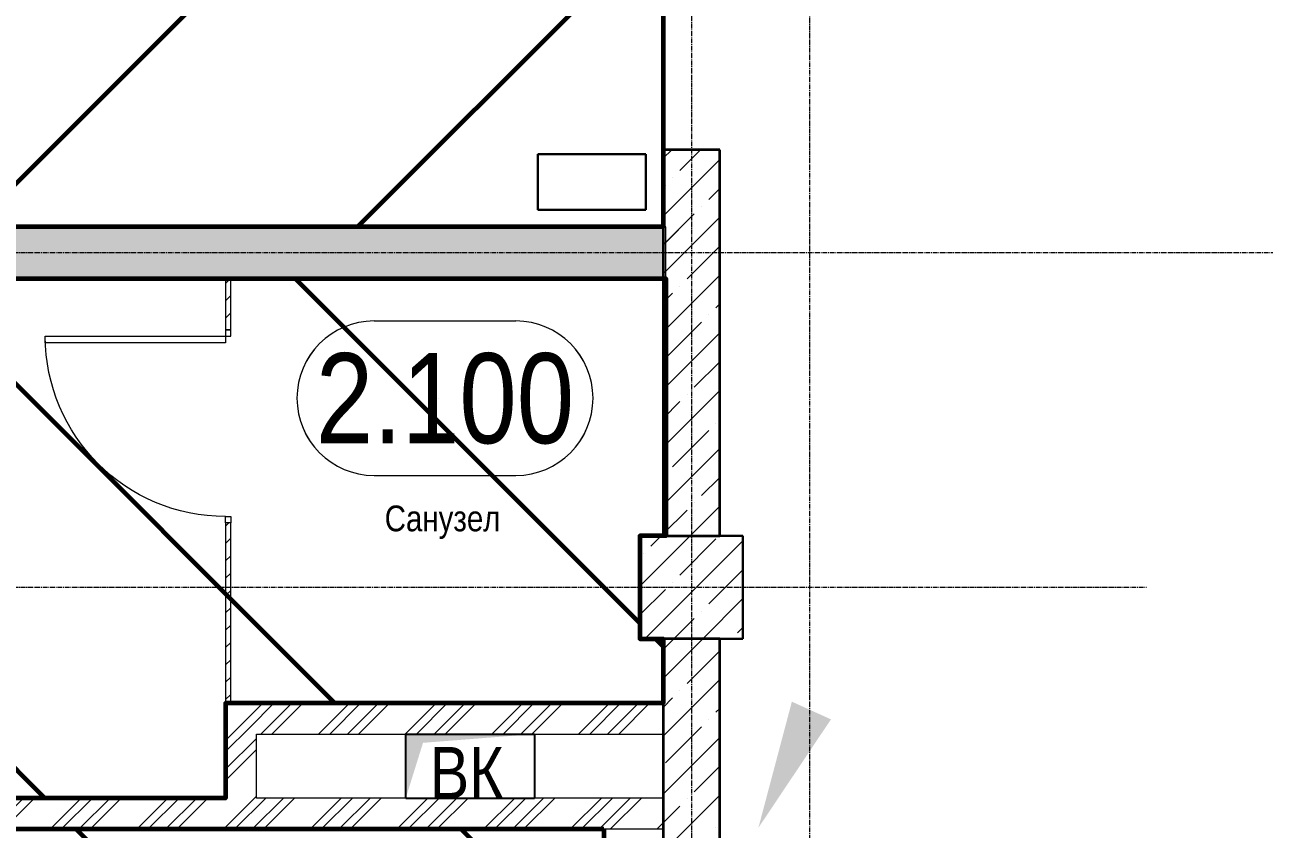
# Model space of a CAD drawing. Header units: millimetres. Extents: x 470010 to 1231400, y -134005 to 421770.
# Drawn here: x 715884 to 720699, y -7351 to -4226 of the extents above; entities that cross this region are included whole.
import ezdxf
from ezdxf.enums import TextEntityAlignment as Align

# ---------------------------------------------------------------- set-up
doc = ezdxf.new("R2010")
doc.units = ezdxf.units.MM
doc.linetypes.add('CENTER2', pattern=[28.575, 19.05, -3.175, 3.175, -3.175])
doc.linetypes.add('HIDDEN2', pattern=[4.7625, 3.175, -1.5875])
doc.layers.get('Defpoints').update_dxf_attribs({"color": 140})
for name, color, linetype, lineweight in [('0) шп потолок', 3, 'Continuous', 60), ('АР_Area', 5, 'Continuous', 5), ('АР_Колонны', 70, 'Continuous', 30), ('АР_Отметка', 7, 'Continuous', 13), ('АР_Стены ГКЛ', 1, 'Continuous', 15), ('АР_Стены ЖБ', 7, 'Continuous', 35), ('АР_Стены кирпич', 32, 'Continuous', 20), ('АР_Стены ПЕНОблок', 52, 'Continuous', 20), ('АР_Штриховка', 8, 'Continuous', 0), ('ВК_Шахты', 5, 'Continuous', 9), ('Двери кабины', 252, 'Continuous', 0)]:
    doc.layers.add(name, color=color, linetype=linetype, lineweight=lineweight)
doc.layers.add('АР_Делит', color=120, linetype='Continuous', lineweight=0, plot=False)
doc.layers.add('МАГНИТЫ', color=7, linetype='Continuous', lineweight=30, true_color=0xd100d1)
doc.layers.add('РД_Оси_100', color=7, linetype='Continuous', lineweight=0, true_color=0x525252)
doc.styles.add('style1', font='ARIALN.TTF')

# ---------------------------------------------------------------- blocks, each defined once
blk = doc.blocks.new('СОШ_2200_АР_ОСИ_М100_28.05.24')
at = {"layer": 'АР_Делит', "color": 251, "linetype": 'CENTER2', "true_color": 0x636466}
blk.add_line((-5954.958, 87200), (47367.08, 87200), dxfattribs=at)
at = {"layer": 'РД_Оси_100', "color": 251, "linetype": 'CENTER2', "true_color": 0x636466}
blk.add_line((-5954.958, 88500), (119910, 88500), dxfattribs=at)
for points in [[(45530, 139938.679), (45600, 139538.679), (45600, -6163.457)], [(46060, -6163.105), (46060, 139538.679), (46130, 139938.679)]]:
    blk.add_lwpolyline(points, dxfattribs=at)
blk = doc.blocks.new('MOK-МаркаПом_овал_ареал')
for p, q in [((-2.75, 3), (2.75, 3)), ((-2.75, -3), (2.75, -3))]:
    blk.add_line(p, q)
for centre, radius, start, end in [((-2.75, 0), 3, 90, 270), ((2.75, 0), 3, 270, 90), ((-3.75, 0), 3.5, 0, 0.001)]:
    blk.add_arc(centre, radius, start, end)
at = {"color": 0, "style": 'style1'}
blk.add_attdef('АР-ПОМЕЩЕНИЕ:НОМЕР', text='', height=3.5, dxfattribs=at).set_placement((0, 0), align=Align.MIDDLE)
at = {"layer": 'Defpoints', "color": 2, "style": 'style1'}
blk.add_attdef('АР-ПОМЕЩЕНИЕ:НАИМЕНОВАНИЕ', text='', height=1, dxfattribs=at).set_placement((-0.094, -4.814), align=Align.MIDDLE)
blk = doc.blocks.new('A$C9108343f')
at = {"layer": 'АР_Штриховка', "linetype": 'Continuous', "lineweight": 0, "true_color": 0x000000}
h = blk.add_hatch(dxfattribs=at)
h.set_pattern_fill('AR-CONC', color=18, angle=45, style=0)
h.set_pattern_definition([(95, (-63444.08, -115658.25), (140.09465, 117.55338), [19.05, -209.55]), (40, (-63444.08, -115658.25), (-160.01845, 110.17673), [15.24, -167.64058]), (145.451445, (-63432.4, -115648.45), (-19.9238, 227.7301), [16.19001, -178.09024]), (91.1842, (-63480, -115622.33), (221.41024, 161.95341), [28.575, -314.325]), (141.63556, (-63461.55, -115608.83), (-7.08662, 342.82676), [24.28502, -267.1356]), (36.18415, (-63480, -115622.33), (-7.08662, 342.82676), [22.85997, -251.45973]), (66, (-63453.06, -115613.35), (179.51998, 34.89515), [19.05, -209.55]), (11, (-63453.06, -115613.35), (-86.53993, 173.9412), [15.24, -167.64]), (116.451445, (-63438.1, -115610.44), (92.98005, 208.83634), [16.19001, -178.08994]), (82.5, (-63444.08, -115658.25), (-57.605469, 61.973414), [0, -165.608, 0, -170.18, 0, -168.275]), (52.5, (-63444.08, -115658.25), (-23.589727, 118.087), [0, -97.028, 0, -161.798, 0, -64.135]), (12.5, (-63484.135, -115698.3), (99.927863, 91.826196), [0, -63.5, 0, -198.12, 0, -262.89]), (2.5, (-63502.1, -115716.26), (86.763904, 122.72239), [0, -82.55, 0, -131.572, 0, -186.69])])
h.paths.add_polyline_path([(31355, 95355), (31555, 95155), (34955, 95155), (34955, 95355)], flags=0)
h.paths.add_polyline_path([(34955, 95355), (34955, 95155), (36995, 95155), (36995, 95355)], flags=0)
h.paths.add_polyline_path([(38095, 95355), (38095, 95155), (40505, 95155), (40505, 95355)], flags=0)
h.paths.add_polyline_path([(40505, 95355), (40505, 95155), (41005, 95155), (41005, 95355)], flags=0)
h.paths.add_polyline_path([(41005, 95355), (41005, 95155), (42405, 95155), (42405, 95355)], flags=0)
h.paths.add_polyline_path([(43505, 95355), (43505, 95155), (43705, 95155), (43705, 95355)], flags=0)
h.paths.add_polyline_path([(43705, 95355), (43705, 95155), (43965, 95155), (43965, 95355)], flags=0)
h.paths.add_polyline_path([(45065, 95355), (45065, 95155), (46505, 95155), (46505, 95355)], flags=0)
h.paths.add_polyline_path([(46505, 95355), (46505, 95155), (47055, 95155), (47055, 95355)], flags=0)
h.paths.add_polyline_path([(48155, 95355), (48155, 95155), (48205, 95155), (48205, 95355)], flags=0)
h.paths.add_polyline_path([(48205, 95355), (48205, 95155), (52655, 95155), (52655, 95355)], flags=0)
h = blk.add_hatch(dxfattribs=at)
h.set_pattern_fill('ANSI31', color=18, scale=15, style=0)
h.set_pattern_definition([(45, (-63444.083, -115658.25), (-33.67596, 33.67596), [])])
h.paths.add_polyline_path([(50945, 93505), (50965, 93505), (50965, 94205), (50945, 94205)], flags=0)
h.paths.add_polyline_path([(50945, 94955), (50965, 94955), (50965, 95155), (50945, 95155)], flags=0)
h = blk.add_hatch(dxfattribs=at)
h.set_pattern_fill('ANSI32', color=18, scale=25, angle=-360, style=0)
h.set_pattern_definition([(45, (-63444.08, -115658.25), (-168.3798, 168.3798), []), (45, (-63331.83, -115658.25), (-168.3798, 168.3798), [])])
h.paths.add_polyline_path([(50945, 93505), (51065, 93385), (52645, 93385), (52645, 93505)], flags=0)
h = blk.add_hatch(dxfattribs=at)
h.set_pattern_fill('ANSI32', color=18, scale=25, angle=-360, style=0)
h.set_pattern_definition([(45, (-63444.08, -115658.25), (-168.3798, 168.3798), []), (45, (-63331.83, -115658.25), (-168.3798, 168.3798), [])])
h.paths.add_polyline_path([(51065, 93385), (50945, 93505), (50945, 93136.5), (50985, 93106.5), (51065, 93136.5)], flags=0)
h = blk.add_hatch(dxfattribs=at)
h.set_pattern_fill('ANSI32', color=18, scale=25, angle=-360, style=0)
h.set_pattern_definition([(45, (-63444.08, -115658.25), (-168.3798, 168.3798), []), (45, (-63331.83, -115658.25), (-168.3798, 168.3798), [])])
h.paths.add_polyline_path([(52645, 93016.5), (52645, 93136.5), (51065, 93136.5), (50985, 93106.5), (50945, 93016.5)], flags=0)
h.paths.add_polyline_path([(50945, 93016.5), (50985, 93106.5), (50945, 93136.5), (48285, 93136.5), (48285, 93016.5)], flags=0)
at = {"color": 18, "linetype": 'Continuous', "true_color": 0x000000}
for p, q in [((51644.8, 93135), (51644.8, 93385)), ((51644.8, 93385), (52144.8, 93385)), ((51644.8, 93135), (51644.8, 93385)), ((51644.8, 93385), (52144.8, 93385)), ((52144.8, 93385), (52144.8, 93135)), ((52144.8, 93385), (52144.8, 93135)), ((52144.8, 93135), (51644.8, 93135)), ((52144.8, 93135), (51644.8, 93135))]:
    blk.add_line(p, q, dxfattribs=at)
blk.add_solid([(51644.8, 93135), (51644.8, 93385), (51712.1, 93350.9), (52144.8, 93385)], dxfattribs=at)
blk.add_solid([(51644.8, 93135), (51644.8, 93385), (51712.1, 93350.9), (52144.8, 93385)], dxfattribs=at)
at = {"layer": '0) шп потолок'}
for points in [[(47005, 97405), (52645, 97405), (52645, 95355), (40509.1, 95355)], [(47005, 95155), (52655, 95155), (52655, 94155), (52555, 94155), (52555, 93755), (52645, 93755), (52645, 93505), (50945, 93505), (50945, 93136.5), (48285, 93136.5)], [(48285, 93016.5), (52415, 93016.5)], [(52415, 93016.5), (52415, 90055.3)]]:
    blk.add_lwpolyline(points, dxfattribs=at)
at = {"layer": 'АР_Колонны', "color": 18, "linetype": 'HIDDEN2', "lineweight": 25, "true_color": 0x000000}
for p, q in [((52555, 94155), (52955, 94155)), ((52555, 93755), (52555, 94155)), ((52955, 94155), (52955, 93755)), ((52955, 93755), (52555, 93755))]:
    blk.add_line(p, q, dxfattribs=at)
at = {"layer": 'АР_Колонны', "color": 18, "linetype": 'Continuous', "lineweight": 15, "true_color": 0x000000}
for p, q in [((52955, 94155), (52555, 94155)), ((52555, 94155), (52555, 93755)), ((52955, 94155), (52555, 94155)), ((52555, 94155), (52555, 93755)), ((52955, 93755), (52955, 94155)), ((52955, 93755), (52955, 94155)), ((52555, 93755), (52955, 93755)), ((52555, 93755), (52955, 93755))]:
    blk.add_line(p, q, dxfattribs=at)
at = {"layer": 'АР_Отметка', "color": 18, "lineweight": 5, "true_color": 0x000000}
blk.add_solid([(53296.9, 93442.1), (53015, 93020.8), (53145.1, 93510.7)], dxfattribs=at)
at = {"layer": 'АР_Стены ГКЛ', "color": 18, "linetype": 'Continuous', "lineweight": 15, "true_color": 0x000000}
for p, q in [((50965, 95155), (50945, 95155)), ((50945, 95155), (50945, 94955)), ((50965, 94955), (50965, 95155)), ((50945, 94955), (50965, 94955)), ((50965, 94205), (50945, 94205)), ((50945, 94205), (50945, 93505)), ((50965, 93505), (50965, 94205)), ((50945, 93505), (50965, 93505))]:
    blk.add_line(p, q, dxfattribs=at)
at = {"layer": 'АР_Стены ЖБ', "color": 18, "linetype": 'Continuous', "lineweight": 35, "true_color": 0x000000}
for p, q in [((52865, 95655), (52645, 95655)), ((52645, 95655), (52645, 94155)), ((52865, 94155), (52865, 95655)), ((52645, 94155), (52865, 94155)), ((52865, 93755), (52645, 93755)), ((52645, 93755), (52645, 90205)), ((52865, 90205), (52865, 93755))]:
    blk.add_line(p, q, dxfattribs=at)
at = {"layer": 'АР_Стены ЖБ', "color": 18, "linetype": 'Continuous', "lineweight": 30, "true_color": 0x000000}
for p, q in [((52955, 94155), (52555, 94155)), ((52555, 94155), (52555, 93755)), ((52955, 93755), (52955, 94155)), ((52555, 93755), (52955, 93755))]:
    blk.add_line(p, q, dxfattribs=at)
at = {"layer": 'АР_Стены кирпич', "color": 18, "linetype": 'Continuous', "lineweight": 20, "true_color": 0x000000}
for p, q in [((52645, 93505), (50945, 93505)), ((50945, 93505), (50945, 93136.5)), ((52645, 93385), (52645, 93505)), ((51065, 93385), (52645, 93385)), ((51065, 93136.5), (51065, 93385)), ((50945, 93136.5), (48285, 93136.5)), ((52645, 93136.5), (51065, 93136.5)), ((52645, 93016.5), (52645, 93136.5)), ((48285, 93016.5), (50945, 93016.5)), ((50945, 93016.5), (52645, 93016.5))]:
    blk.add_line(p, q, dxfattribs=at)
at = {"layer": 'АР_Стены ПЕНОблок', "color": 18, "linetype": 'Continuous', "lineweight": 20, "true_color": 0x000000}
for p, q in [((52655, 95355), (48205, 95355)), ((52655, 95155), (52655, 95355)), ((48205, 95155), (52655, 95155))]:
    blk.add_line(p, q, dxfattribs=at)
at = {"layer": 'АР_Штриховка', "color": 18, "linetype": 'Continuous', "lineweight": 5, "true_color": 0x000000}
for p, q in [((52645, 95621.5), (52678.5, 95655)), ((52709.9, 95574.2), (52790.7, 95655)), ((52645, 95397), (52865, 95617)), ((52681.9, 95546.1), (52681.9, 95546.1)), ((52645, 95509.3), (52653.8, 95518.1)), ((52822.2, 95462), (52865, 95504.7)), ((52794.1, 95433.9), (52794.1, 95433.9)), ((52645, 95284.7), (52766, 95405.8)), ((52645, 95172.5), (52865, 95392.5)), ((52738, 95153.3), (52865, 95280.2)), ((52645, 94948), (52865, 95168)), ((52645, 95060.2), (52681.9, 95097.1)), ((52709.9, 95125.2), (52709.9, 95125.2)), ((52850.2, 95041), (52865, 95055.7)), ((52822.2, 95012.9), (52822.2, 95012.9)), ((52653.8, 94844.6), (52794.1, 94984.9)), ((52645, 94723.5), (52865, 94943.5)), ((52766, 94732.3), (52865, 94831.2)), ((52645, 94499), (52865, 94719)), ((52645, 94611.2), (52709.9, 94676.2)), ((52738, 94704.2), (52738, 94704.2)), ((52681.9, 94423.6), (52822.2, 94563.9)), ((52850.2, 94592), (52850.2, 94592)), ((52645, 94274.5), (52865, 94494.5)), ((52653.8, 94395.6), (52653.8, 94395.6)), ((52794.1, 94311.4), (52865, 94382.2)), ((52766, 94283.3), (52766, 94283.3)), ((52645, 94162.2), (52738, 94255.2)), ((52750, 94155), (52865, 94270)), ((52555, 93960), (52750, 94155)), ((52574.5, 93755), (52955, 94135.5)), ((52597.7, 94114.9), (52637.7, 94155)), ((52709.9, 94002.7), (52850.2, 94143)), ((52569.6, 94086.9), (52569.6, 94086.9)), ((52822.2, 93890.4), (52955, 94023.2)), ((52555, 93847.7), (52653.8, 93946.5)), ((52681.9, 93974.6), (52681.9, 93974.6)), ((52799, 93755), (52955, 93910.9)), ((52794.1, 93862.4), (52794.1, 93862.4)), ((52686.8, 93755), (52766, 93834.3)), ((52934.4, 93778.2), (52955, 93798.7)), ((52645, 93600.9), (52799, 93755)), ((52645, 93713.2), (52686.8, 93755)), ((52738, 93581.7), (52865, 93708.7)), ((52645, 93376.4), (52865, 93596.4)), ((52709.9, 93553.7), (52709.9, 93553.7)), ((52645, 93488.7), (52681.9, 93525.6)), ((52850.2, 93469.5), (52865, 93484.2)), ((52653.8, 93273), (52794.1, 93413.3)), ((52822.2, 93441.4), (52822.2, 93441.4)), ((52645, 93151.9), (52865, 93371.9)), ((52766, 93160.8), (52865, 93259.7)), ((52645, 92927.4), (52865, 93147.4)), ((52738, 93132.7), (52738, 93132.7)), ((52645, 93039.7), (52709.9, 93104.6)), ((52850.2, 93020.5), (52850.2, 93020.5))]:
    blk.add_line(p, q, dxfattribs=at)
at = {"layer": 'Двери кабины', "color": 18, "linetype": 'Continuous', "lineweight": 0, "true_color": 0x000000}
for points in [[(50965, 94930), (50965, 94955), (50945, 94955), (50945, 94930)], [(50945, 94930), (50945, 94905), (50245, 94905), (50245, 94930)], [(50965, 94230), (50965, 94205), (50945, 94205), (50945, 94230)]]:
    blk.add_lwpolyline(points, close=True, dxfattribs=at)
at = {"layer": 'Двери кабины', "color": 18, "linetype": 'Continuous', "lineweight": 0, "true_color": 0x000000, "extrusion": (0, 0, -1)}
blk.add_arc((-50945, 94930), 700, 270, 0, dxfattribs=at)
at = {"layer": 'МАГНИТЫ', "color": 18, "true_color": 0x000000}
for p, q in [((52158.3, 95637.7), (52158.3, 95421)), ((52578, 95637.7), (52158.3, 95637.7)), ((52578, 95421), (52578, 95637.7)), ((52158.3, 95421), (52578, 95421))]:
    blk.add_line(p, q, dxfattribs=at)
at = {"layer": 'АР_Area', "color": 18, "linetype": 'Continuous', "lineweight": 15, "true_color": 0x000000, "xscale": 100, "yscale": 100, "zscale": 100}
blk.add_blockref('MOK-МаркаПом_овал_ареал', (51797.6, 94689.7), dxfattribs=at).add_auto_attribs({'АР-ПОМЕЩЕНИЕ:НОМЕР': '2.100', 'АР-ПОМЕЩЕНИЕ:НАИМЕНОВАНИЕ': 'Санузел'})
at = {"layer": 'РД_Оси_100'}
blk.add_blockref('СОШ_2200_АР_ОСИ_М100_28.05.24', (7155, 6755), dxfattribs=at)
at = {"layer": 'Defpoints', "color": 18, "true_color": 0x000000, "style": 'style1'}
for p in [(143949.3, 316089.1), (143975, 281639.5), (143890.4, 273244.7), (143840, 264276.8), (143967.8, 254892.4), (12252, 104178.1), (12382.6, 96023.1)]:
    blk.add_attdef('АР-ПОМЕЩЕНИЕ:НАИМЕНОВАНИЕ', text='', height=100, dxfattribs=at).set_placement(p, align=Align.MIDDLE)
at = {"layer": 'Defpoints', "color": 18, "true_color": 0x000000, "style": 'style1', "flags": 8}
for p in [(143951.3, 279099.1), (143848.3, 269251.1), (143875.3, 260094.2), (144049.7, 250824.7), (163419.3, 238153.4), (155897.5, 237966), (183037.2, 237966), (143342.9, 237876.2)]:
    blk.add_attdef('АР-ПОМЕЩЕНИЕ:НАИМЕНОВАНИЕ', text='', height=100, dxfattribs=at).set_placement(p, align=Align.MIDDLE)
at = {"layer": 'ВК_Шахты', "color": 18, "true_color": 0x000000, "style": 'style1'}
blk.add_text('ВК', height=200, dxfattribs=at).set_placement((51738.7, 93134.8))

msp = doc.modelspace()

# ---------------------------------------------------------------- hatches: boundary and pattern name
at = {"layer": '0) шп потолок'}
h = msp.add_hatch(dxfattribs=at)
h.set_pattern_fill('ANSI31', color=3, scale=333)
h.paths.add_polyline_path([(714593.57, 6788.758), (712723.57, 6788.758), (712723.57, 6488.758), (712473.57, 6488.758), (712473.57, 3788.758), (712473.57, 2938.758), (712723.57, 2938.758), (712723.57, 2438.758), (712473.57, 2438.758), (712473.57, -2461.242), (712723.57, -2461.242), (712723.57, -2961.242), (714593.57, -2961.242)])
h.paths.add_polyline_path([(712753.57, 6599.212, -1), (712999.455, 6599.212, -1)], flags=16)
h.paths.add_polyline_path([(718363.57, -3011.242), (718273.57, -3011.242), (714593.57, -3011.242), (712723.57, -2961.242), (712723.57, -2989.526), (711945.1, -2989.526), (711323.57, -2961.242), (710019.577, -2961.242), (708193.571, -2961.242), (706723.57, -2961.242), (706223.57, -2961.242), (706223.57, -2811.242), (704923.57, -2811.242), (704883.7, -2811.242), (704523.57, -2811.242), (702823.57, -2811.242), (701473.57, -2811.242), (697285.158, -2811.242), (697273.57, -2822.83), (697273.57, -3061.242), (696773.57, -3061.242), (696773.57, -2811.242), (696273.57, -2811.242), (694673.57, -2811.242), (692773.57, -2811.242), (692773.57, -3211.242), (692773.57, -4811.242), (692773.57, -6211.242), (693537.728, -6211.242), (695721.755, -6211.242), (696873.57, -6211.242), (697073.57, -6211.242), (697073.57, -5011.242), (700673.57, -5011.242), (702713.57, -5011.242), (704009.577, -5011.242), (706223.57, -5011.242), (706723.573, -5011.242), (708123.57, -5011.242), (709453.57, -5011.242), (709683.57, -5011.242), (710983.57, -5011.242), (712223.57, -5011.242), (712773.57, -5011.242), (714142.501, -5011.242), (718363.57, -5011.242), (718363.57, -4711.242)])
h.paths.add_polyline_path([(717877.889, -3302.242), (717877.889, -3085.57), (718297.563, -3085.57), (718297.563, -3302.242)], flags=16)
h.paths.add_polyline_path([(717876.889, -4728.57), (718296.563, -4728.57), (718296.563, -4945.242), (717876.889, -4945.242)], flags=16)
at = {"layer": '0) шп потолок', "true_color": 0xf26722}
h = msp.add_hatch(dxfattribs=at)
h.set_pattern_fill('ANSI31', color=30, scale=333, angle=90)
h.paths.add_polyline_path([(718363.57, -5211.242), (714084.831, -5211.242), (714084.96, -7229.709), (716663.57, -7229.709), (716663.57, -6861.242), (716663.57, -6861.242), (718363.57, -6861.242), (718363.57, -6861.242), (718363.57, -6611.242), (718273.57, -6611.242), (718273.57, -6211.242), (718356.356, -6211.242), (718363.57, -6204.028)])
h = msp.add_hatch(dxfattribs=at)
h.set_pattern_fill('ANSI31', color=30, scale=333, angle=90)
h.paths.add_polyline_path([(718133.57, -7349.709), (714084.968, -7349.709), (714085.157, -10311.153), (718133.57, -10310.894)])
at = {"layer": 'АР_Штриховка', "linetype": 'Continuous', "lineweight": 0, "true_color": 0x000000}
h = msp.add_hatch(dxfattribs=at)
h.set_pattern_fill('AR-CONC', color=18, angle=45, style=0)
h.set_pattern_definition([(95, (602274.53, -216024.49), (140.09465, 117.55338), [19.05, -209.55]), (40, (602274.53, -216024.5), (-160.01845, 110.17673), [15.24, -167.64058]), (145.451445, (602286.2, -216014.7), (-19.9238, 227.7301), [16.19001, -178.09024]), (91.1842, (602238.6, -215988.57), (221.41024, 161.95341), [28.575, -314.325]), (141.63556, (602257.06, -215975.07), (-7.08662, 342.82676), [24.28502, -267.1356]), (36.18415, (602238.6, -215988.57), (-7.08662, 342.82676), [22.85997, -251.45973]), (66, (602265.55, -215979.59), (179.51998, 34.89515), [19.05, -209.55]), (11, (602265.55, -215979.59), (-86.53993, 173.9412), [15.24, -167.64]), (116.451445, (602280.51, -215976.68), (92.98005, 208.83634), [16.19001, -178.08994]), (82.5, (602274.53, -216024.49), (-57.605469, 61.973414), [0, -165.608, 0, -170.18, 0, -168.275]), (52.5, (602274.53, -216024.49), (-23.589727, 118.087), [0, -97.028, 0, -161.798, 0, -64.135]), (12.5, (602234.48, -216064.544), (99.927863, 91.826196), [0, -63.5, 0, -198.12, 0, -262.89]), (2.5, (602216.52, -216082.5), (86.763904, 122.72239), [0, -82.55, 0, -131.572, 0, -186.69])])
h.paths.add_polyline_path([(697073.57, -5011.242), (697273.57, -5211.242), (700673.57, -5211.242), (700673.57, -5011.242)], flags=0)
h.paths.add_polyline_path([(700673.57, -5011.242), (700673.57, -5211.242), (702713.57, -5211.242), (702713.57, -5011.242)], flags=0)
h.paths.add_polyline_path([(703813.57, -5011.242), (703813.57, -5211.242), (706223.57, -5211.242), (706223.57, -5011.242)], flags=0)
h.paths.add_polyline_path([(706223.57, -5011.242), (706223.57, -5211.242), (706723.573, -5211.242), (706723.573, -5011.242)], flags=0)
h.paths.add_polyline_path([(706723.573, -5011.242), (706723.573, -5211.242), (708123.57, -5211.242), (708123.57, -5011.242)], flags=0)
h.paths.add_polyline_path([(709223.57, -5011.242), (709223.57, -5211.242), (709423.57, -5211.242), (709423.57, -5011.242)], flags=0)
h.paths.add_polyline_path([(709423.57, -5011.242), (709423.57, -5211.242), (709683.57, -5211.242), (709683.57, -5011.242)], flags=0)
h.paths.add_polyline_path([(710783.57, -5011.242), (710783.57, -5211.242), (712223.57, -5211.242), (712223.57, -5011.242)], flags=0)
h.paths.add_polyline_path([(712223.57, -5011.242), (712223.57, -5211.242), (712773.57, -5211.242), (712773.57, -5011.242)], flags=0)
h.paths.add_polyline_path([(713873.57, -5011.242), (713873.57, -5211.242), (713923.57, -5211.242), (713923.57, -5011.242)], flags=0)
h.paths.add_polyline_path([(713923.57, -5011.242), (713923.57, -5211.242), (718373.57, -5211.242), (718373.57, -5011.242)], flags=0)
h = msp.add_hatch(dxfattribs=at)
h.set_pattern_fill('ANSI32', color=18, scale=25, angle=-360, style=0)
h.set_pattern_definition([(45, (602274.53, -216024.5), (-168.3798, 168.3798), []), (45, (602386.78, -216024.5), (-168.3798, 168.3798), [])])
h.paths.add_polyline_path([(716663.57, -6861.242), (716783.57, -6981.242), (718363.57, -6981.242), (718363.57, -6861.242)], flags=0)
h = msp.add_hatch(dxfattribs=at)
h.set_pattern_fill('ANSI32', color=18, scale=25, angle=-360, style=0)
h.set_pattern_definition([(45, (602274.53, -216024.5), (-168.3798, 168.3798), []), (45, (602386.78, -216024.5), (-168.3798, 168.3798), [])])
h.paths.add_polyline_path([(716783.57, -6981.242), (716663.57, -6861.242), (716663.57, -7229.709), (716703.57, -7259.709), (716783.57, -7229.709)], flags=0)
h = msp.add_hatch(dxfattribs=at)
h.set_pattern_fill('ANSI32', color=18, scale=25, angle=-360, style=0)
h.set_pattern_definition([(45, (602274.53, -216024.5), (-168.3798, 168.3798), []), (45, (602386.78, -216024.5), (-168.3798, 168.3798), [])])
h.paths.add_polyline_path([(718363.57, -7349.709), (718363.57, -7229.709), (716783.57, -7229.709), (716703.57, -7259.709), (716663.57, -7349.709)], flags=0)
h.paths.add_polyline_path([(716663.57, -7349.709), (716703.57, -7259.709), (716663.57, -7229.709), (714003.614, -7229.709), (714003.614, -7349.709)], flags=0)

# ---------------------------------------------------------------- linework, layer by layer
at = {"color": 18, "linetype": 'Continuous', "true_color": 0x000000}
for p, q in [((717363.437, -7231.243), (717363.437, -6981.243)), ((717363.437, -6981.243), (717863.437, -6981.243)), ((717363.437, -7231.243), (717363.437, -6981.243)), ((717363.437, -6981.243), (717863.437, -6981.243)), ((717863.437, -6981.243), (717863.437, -7231.243)), ((717863.437, -6981.243), (717863.437, -7231.243)), ((717863.437, -7231.243), (717363.437, -7231.243)), ((717863.437, -7231.243), (717363.437, -7231.243))]:
    msp.add_line(p, q, dxfattribs=at)
msp.add_solid([(717363.437, -7231.243), (717363.437, -6981.243), (717430.761, -7015.387), (717863.437, -6981.243)], dxfattribs=at)
msp.add_solid([(717363.437, -7231.243), (717363.437, -6981.243), (717430.761, -7015.387), (717863.437, -6981.243)], dxfattribs=at)
at = {"layer": '0) шп потолок'}
for points in [[(712723.57, -2961.242), (718363.57, -2961.242), (718363.57, -5011.242), (706227.667, -5011.242)], [(712723.57, -5211.242), (718373.57, -5211.242), (718373.57, -6211.242), (718273.57, -6211.242), (718273.57, -6611.242), (718363.57, -6611.242), (718363.57, -6861.242), (716663.57, -6861.242), (716663.57, -7229.709), (714003.614, -7229.709)], [(714003.614, -7349.709), (718133.57, -7349.709)], [(718133.57, -7349.709), (718133.57, -10310.894)]]:
    msp.add_lwpolyline(points, dxfattribs=at)
at = {"layer": 'АР_Колонны', "color": 18, "linetype": 'HIDDEN2', "lineweight": 25, "true_color": 0x000000}
for p, q in [((718273.57, -6211.242), (718673.57, -6211.242)), ((718273.57, -6611.242), (718273.57, -6211.242)), ((718673.57, -6211.242), (718673.57, -6611.242)), ((718673.57, -6611.242), (718273.57, -6611.242))]:
    msp.add_line(p, q, dxfattribs=at)
at = {"layer": 'АР_Колонны', "color": 18, "linetype": 'Continuous', "lineweight": 15, "true_color": 0x000000}
for p, q in [((718673.57, -6211.242), (718273.57, -6211.242)), ((718273.57, -6211.242), (718273.57, -6611.242)), ((718673.57, -6211.242), (718273.57, -6211.242)), ((718273.57, -6211.242), (718273.57, -6611.242)), ((718673.57, -6611.242), (718673.57, -6211.242)), ((718673.57, -6611.242), (718673.57, -6211.242)), ((718273.57, -6611.242), (718673.57, -6611.242)), ((718273.57, -6611.242), (718673.57, -6611.242))]:
    msp.add_line(p, q, dxfattribs=at)
at = {"layer": 'АР_Отметка', "color": 18, "lineweight": 5, "true_color": 0x000000}
msp.add_solid([(719015.557, -6924.155), (718733.638, -7345.422), (718863.691, -6855.493)], dxfattribs=at)
at = {"layer": 'АР_Стены ГКЛ', "color": 18, "linetype": 'Continuous', "lineweight": 15, "true_color": 0x000000}
for p, q in [((716683.57, -5211.242), (716663.57, -5211.242)), ((716663.57, -6861.242), (716683.57, -6861.242))]:
    msp.add_line(p, q, dxfattribs=at)
at = {"layer": 'АР_Стены ЖБ', "color": 18, "linetype": 'Continuous', "lineweight": 35, "true_color": 0x000000}
for p, q in [((718583.57, -4711.242), (718363.57, -4711.242)), ((718363.57, -4711.242), (718363.57, -6211.242)), ((718583.57, -6211.242), (718583.57, -4711.242)), ((718363.57, -6211.242), (718583.57, -6211.242)), ((718583.57, -6611.242), (718363.57, -6611.242)), ((718363.57, -6611.242), (718363.57, -10161.242)), ((718583.57, -10161.242), (718583.57, -6611.242))]:
    msp.add_line(p, q, dxfattribs=at)
at = {"layer": 'АР_Стены ЖБ', "color": 18, "linetype": 'Continuous', "lineweight": 30, "true_color": 0x000000}
for p, q in [((718673.57, -6211.242), (718273.57, -6211.242)), ((718273.57, -6211.242), (718273.57, -6611.242)), ((718673.57, -6611.242), (718673.57, -6211.242)), ((718273.57, -6611.242), (718673.57, -6611.242))]:
    msp.add_line(p, q, dxfattribs=at)
at = {"layer": 'АР_Стены кирпич', "color": 18, "linetype": 'Continuous', "lineweight": 20, "true_color": 0x000000}
for p, q in [((718363.57, -6861.242), (716663.57, -6861.242)), ((716663.57, -6861.242), (716663.57, -7229.709)), ((718363.57, -6981.242), (718363.57, -6861.242)), ((716783.57, -6981.242), (718363.57, -6981.242)), ((716783.57, -7229.709), (716783.57, -6981.242)), ((716663.57, -7229.709), (714003.614, -7229.709)), ((718363.57, -7229.709), (716783.57, -7229.709)), ((718363.57, -7349.709), (718363.57, -7229.709)), ((714003.614, -7349.709), (716663.57, -7349.709)), ((716663.57, -7349.709), (718363.57, -7349.709))]:
    msp.add_line(p, q, dxfattribs=at)
at = {"layer": 'АР_Стены ПЕНОблок', "color": 18, "linetype": 'Continuous', "lineweight": 20, "true_color": 0x000000}
for p, q in [((718373.57, -5011.242), (713923.57, -5011.242)), ((718373.57, -5211.242), (718373.57, -5011.242)), ((713923.57, -5211.242), (718373.57, -5211.242))]:
    msp.add_line(p, q, dxfattribs=at)
at = {"layer": 'АР_Штриховка', "color": 18, "linetype": 'Continuous', "lineweight": 5, "true_color": 0x000000}
for p, q in [((718363.57, -4744.736), (718397.064, -4711.242)), ((718428.529, -4792.03), (718509.317, -4711.242)), ((718363.57, -4969.243), (718583.57, -4749.243)), ((718363.57, -4856.989), (718372.403, -4848.156)), ((718540.783, -4904.283), (718583.57, -4861.496)), ((718363.57, -5081.496), (718484.656, -4960.41)), ((718363.57, -5193.749), (718583.57, -4973.749)), ((718456.593, -5212.979), (718583.57, -5086.002)), ((718363.57, -5418.255), (718583.57, -5198.255)), ((718363.57, -5306.002), (718400.466, -5269.106)), ((718568.846, -5325.233), (718583.57, -5310.509)), ((718372.403, -5521.676), (718512.719, -5381.359)), ((718363.57, -5642.762), (718583.57, -5422.762)), ((718484.656, -5633.929), (718583.57, -5535.015)), ((718363.57, -5867.268), (718583.57, -5647.268)), ((718363.57, -5755.015), (718428.529, -5690.055)), ((718400.466, -5942.625), (718540.783, -5802.309)), ((718363.57, -6091.775), (718583.57, -5871.775)), ((718512.719, -6054.878), (718583.57, -5984.028)), ((718363.57, -6204.028), (718456.593, -6111.005)), ((718468.609, -6211.242), (718583.57, -6096.281)), ((718273.57, -6406.281), (718468.609, -6211.242)), ((718293.115, -6611.242), (718673.57, -6230.787)), ((718316.276, -6251.321), (718356.356, -6211.242)), ((718428.529, -6363.575), (718568.846, -6223.258)), ((718540.783, -6475.828), (718673.57, -6343.041)), ((718273.57, -6518.534), (718372.403, -6419.701)), ((718517.622, -6611.242), (718673.57, -6455.294)), ((718405.368, -6611.242), (718484.656, -6531.954)), ((718653.036, -6588.081), (718673.57, -6567.547)), ((718363.57, -6765.294), (718517.622, -6611.242)), ((718363.57, -6653.041), (718405.368, -6611.242)), ((718456.593, -6784.524), (718583.57, -6657.547)), ((718363.57, -6989.8), (718583.57, -6769.8)), ((718363.57, -6877.547), (718400.466, -6840.651)), ((718568.846, -6896.777), (718583.57, -6882.053)), ((718372.403, -7093.22), (718512.719, -6952.904)), ((718363.57, -7214.307), (718583.57, -6994.307)), ((718484.656, -7205.474), (718583.57, -7106.56)), ((718363.57, -7438.813), (718583.57, -7218.813)), ((718363.57, -7326.56), (718428.529, -7261.6))]:
    msp.add_line(p, q, dxfattribs=at)
at = {"layer": 'МАГНИТЫ', "color": 18, "true_color": 0x000000}
for p, q in [((717876.889, -4728.57), (717876.889, -4945.242)), ((718296.563, -4728.57), (717876.889, -4728.57)), ((718296.563, -4945.242), (718296.563, -4728.57)), ((717876.889, -4945.242), (718296.563, -4945.242))]:
    msp.add_line(p, q, dxfattribs=at)

# ---------------------------------------------------------------- block references
msp.add_blockref('A$C9108343f', (665718.612, -100366.242))
at = {"layer": 'АР_Area', "color": 18, "linetype": 'Continuous', "lineweight": 15, "true_color": 0x000000, "xscale": 100, "yscale": 100, "zscale": 100}
msp.add_blockref('MOK-МаркаПом_овал_ареал', (717516.197, -5676.59), dxfattribs=at).add_auto_attribs({'АР-ПОМЕЩЕНИЕ:НОМЕР': '2.100', 'АР-ПОМЕЩЕНИЕ:НАИМЕНОВАНИЕ': 'Санузел'})
at = {"layer": 'РД_Оси_100'}
msp.add_blockref('СОШ_2200_АР_ОСИ_М100_28.05.24', (672873.57, -93611.242), dxfattribs=at)

# ---------------------------------------------------------------- texts
at = {"layer": 'ВК_Шахты', "color": 18, "true_color": 0x000000, "style": 'style1'}
msp.add_text('ВК', height=200, dxfattribs=at).set_placement((717457.277, -7231.447))

doc.saveas('drawing.dxf')
